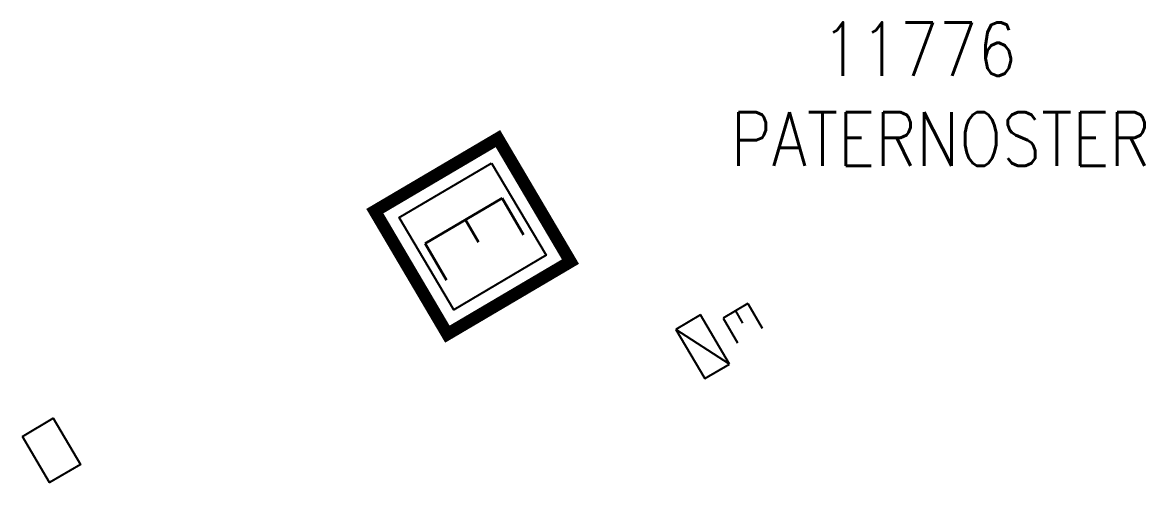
# Model space of a CAD drawing. Header units: millimetres. Extents: x 138007 to 138995, y 124090 to 124913.
# Drawn here: x 138181.18 to 138212.59, y 124173.48 to 124186.37 of the extents above; entities that cross this region are included whole.
import ezdxf
from ezdxf.enums import TextEntityAlignment as Align

# ---------------------------------------------------------------- set-up
doc = ezdxf.new("R2010")
doc.units = ezdxf.units.MM
doc.layers.get('0').update_dxf_attribs({"linetype": 'CONTINUOUS'})
for name, color, linetype in [('M_200', 7, 'CONTINUOUS'), ('W0430', 7, 'CONTINUOUS'), ('W1471', 7, 'CONTINUOUS')]:
    doc.layers.add(name, color=color, linetype=linetype)
doc.styles.add('M_ROMANS', font='ROMANS.shx', dxfattribs={"width": 0.75})
doc.styles.get("Standard").update_dxf_attribs({"font": 'romans.shx', "width": 0.85})

# ---------------------------------------------------------------- blocks, each defined once
blk = doc.blocks.new('M_200_56')
at = {"color": 0, "linetype": 'Continuous', "const_width": 0.35, "flags": 128}
blk.add_lwpolyline([(2, 2), (2, -2), (-2, -2), (-2, 2)], close=True, dxfattribs=at)
at = {"color": 0, "linetype": 'Continuous'}
blk.add_lwpolyline([(-1.5, 1.5), (1.5, 1.5), (1.5, -1.5), (-1.5, -1.5)], close=True, dxfattribs=at)
at = {"color": 0, "linetype": 'Continuous', "width": 0.85}
blk.add_text('E', height=2.5, dxfattribs=at).set_placement((0, 0), align=Align.MIDDLE_CENTER)
for tag, p in [('NUM', (0, 15.06)), ('NOM', (0, 8.649))]:
    blk.add_attdef(tag, text='', height=4, dxfattribs=at).set_placement(p, align=Align.MIDDLE)
at = {"color": 0, "linetype": 'Continuous', "style": 'M_ROMANS', "width": 0.75, "flags": 3}
for tag, p in [('DEF_LEG', (-0.131, -4.994)), ('DEF_COUP', (-0.131, -7.494)), ('DEF_TYPE', (-0.131, -9.994))]:
    blk.add_attdef(tag, text='', height=1.2, dxfattribs=at).set_placement(p, align=Align.MIDDLE)
blk = doc.blocks.new('T430')
at = {"flags": 128}
for points in [[(-0.4, 2.1), (0.4, 2.1)], [(-0.4, 2.1), (-0.4, 1.3)], [(-0.4, 1.7), (0, 1.7)], [(-0.4, 1.3), (0.4, 1.3)], [(0.8, 0.8), (-0.8, 0.8)], [(-0.8, 0.8), (-0.8, 0)], [(0.8, 0.8), (-0.8, 0)], [(0.8, 0), (0.8, 0.8)], [(-0.8, 0), (0.8, 0)]]:
    blk.add_lwpolyline(points, dxfattribs=at)
blk = doc.blocks.new('T1471')
at = {"color": 0, "linetype": 'Continuous', "flags": 128}
blk.add_lwpolyline([(-0.75, -0.5), (-0.75, 0.5), (0.75, 0.5), (0.75, -0.5), (-0.75, -0.5)], dxfattribs=at)

msp = doc.modelspace()

# ---------------------------------------------------------------- block references
at = {"layer": 'M_200'}
ref = msp.add_blockref('M_200_56', (138193.782, 124180.373), dxfattribs=dict(at, rotation=300.5160357129052))
ref.add_attrib('NUM', '11776', dxfattribs={"layer": '0', "color": 0, "linetype": 'Continuous', "height": 1.5, "width": 0.85}).set_placement((138206.28, 124185.616), align=Align.MIDDLE)
ref.add_attrib('NOM', 'PATERNOSTER', dxfattribs={"layer": '0', "color": 0, "linetype": 'Continuous', "height": 1.5, "width": 0.85}).set_placement((138206.884, 124183.102), align=Align.MIDDLE)
at = {"layer": 'W0430', "rotation": 300.5160357142561}
msp.add_blockref('T430', (138199.877, 124177.078), dxfattribs=at)
at = {"layer": 'W1471', "rotation": 300.5160357120414}
msp.add_blockref('T1471', (138181.989, 124174.377), dxfattribs=at)

doc.saveas('drawing.dxf')
